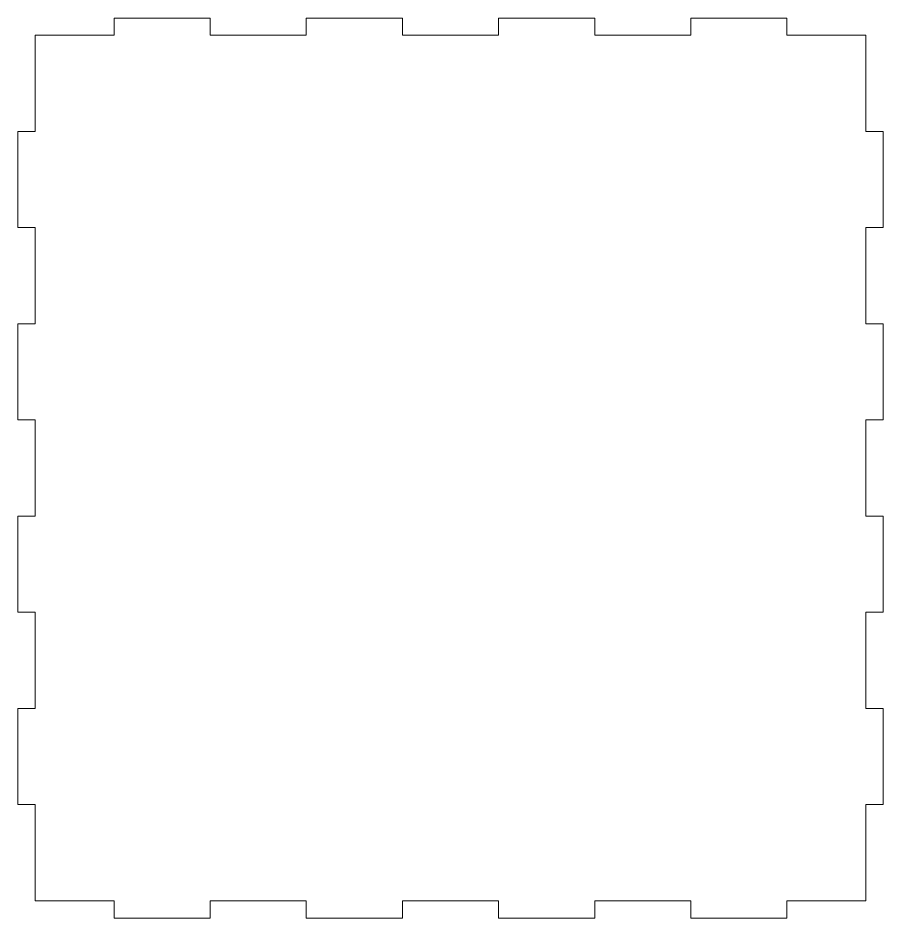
# Model space of a CAD drawing. Header units: centimetres. Extents: x -60 to 69, y -13 to 86.
# Drawn here: x -42.22 to -27.22, y 68.52 to 84.12 of the extents above; entities that cross this region are included whole.
import ezdxf

# ---------------------------------------------------------------- set-up
doc = ezdxf.new("R2010")
doc.units = ezdxf.units.CM
doc.header["$MEASUREMENT"] = 0
doc.layers.add('layer 1', color=7, linetype='Continuous')

msp = doc.modelspace()

# ---------------------------------------------------------------- linework, layer by layer
at = {"layer": 'layer 1', "lineweight": 18}
msp.add_open_spline([(-41.92019, 82.15383), (-41.92019, 82.15383), (-42.22018, 82.15383), (-42.22018, 82.15383), (-42.22018, 82.15383), (-42.22018, 82.15383), (-42.22018, 80.48716), (-42.22018, 80.48716), (-42.22018, 80.48716), (-42.22018, 80.48716), (-41.92019, 80.48716), (-41.92019, 80.48716), (-41.92019, 80.48716), (-41.92019, 80.48716), (-41.92019, 78.82049), (-41.92019, 78.82049), (-41.92019, 78.82049), (-41.92019, 78.82049), (-42.22018, 78.82049), (-42.22018, 78.82049), (-42.22018, 78.82049), (-42.22018, 78.82049), (-42.22018, 77.15389), (-42.22018, 77.15389), (-42.22018, 77.15389), (-42.22018, 77.15389), (-41.92019, 77.15389), (-41.92019, 77.15389), (-41.92019, 77.15389), (-41.92019, 77.15389), (-41.92019, 75.48722), (-41.92019, 75.48722), (-41.92019, 75.48722), (-41.92019, 75.48722), (-42.22018, 75.48722), (-42.22018, 75.48722), (-42.22018, 75.48722), (-42.22018, 75.48722), (-42.22018, 73.82055), (-42.22018, 73.82055), (-42.22018, 73.82055), (-42.22018, 73.82055), (-41.92019, 73.82055), (-41.92019, 73.82055), (-41.92019, 73.82055), (-41.92019, 73.82055), (-41.92019, 72.15382), (-41.92019, 72.15382), (-41.92019, 72.15382), (-41.92019, 72.15382), (-42.22018, 72.15382), (-42.22018, 72.15382), (-42.22018, 72.15382), (-42.22018, 72.15382), (-42.22018, 70.48715), (-42.22018, 70.48715), (-42.22018, 70.48715), (-42.22018, 70.48715), (-41.92019, 70.48715), (-41.92019, 70.48715), (-41.92019, 70.48715), (-41.92019, 70.48715), (-41.92019, 68.82048), (-41.92019, 68.82048), (-41.92019, 68.82048), (-41.92019, 68.82048), (-40.55352, 68.82048), (-40.55352, 68.82048), (-40.55352, 68.82048), (-40.55352, 68.82048), (-40.55352, 68.52048), (-40.55352, 68.52048), (-40.55352, 68.52048), (-40.55352, 68.52048), (-38.88685, 68.52048), (-38.88685, 68.52048), (-38.88685, 68.52048), (-38.88685, 68.52048), (-38.88685, 68.82048), (-38.88685, 68.82048), (-38.88685, 68.82048), (-38.88685, 68.82048), (-37.22019, 68.82048), (-37.22019, 68.82048), (-37.22019, 68.82048), (-37.22019, 68.82048), (-37.22019, 68.52048), (-37.22019, 68.52048), (-37.22019, 68.52048), (-37.22019, 68.52048), (-35.55352, 68.52048), (-35.55352, 68.52048), (-35.55352, 68.52048), (-35.55352, 68.52048), (-35.55352, 68.82048), (-35.55352, 68.82048), (-35.55352, 68.82048), (-35.55352, 68.82048), (-33.88685, 68.82048), (-33.88685, 68.82048), (-33.88685, 68.82048), (-33.88685, 68.82048), (-33.88685, 68.52048), (-33.88685, 68.52048), (-33.88685, 68.52048), (-33.88685, 68.52048), (-32.22019, 68.52048), (-32.22019, 68.52048), (-32.22019, 68.52048), (-32.22019, 68.52048), (-32.22019, 68.82048), (-32.22019, 68.82048), (-32.22019, 68.82048), (-32.22019, 68.82048), (-30.55352, 68.82048), (-30.55352, 68.82048), (-30.55352, 68.82048), (-30.55352, 68.82048), (-30.55352, 68.52048), (-30.55352, 68.52048), (-30.55352, 68.52048), (-30.55352, 68.52048), (-28.88685, 68.52048), (-28.88685, 68.52048), (-28.88685, 68.52048), (-28.88685, 68.52048), (-28.88685, 68.82048), (-28.88685, 68.82048), (-28.88685, 68.82048), (-28.88685, 68.82048), (-27.52018, 68.82048), (-27.52018, 68.82048), (-27.52018, 68.82048), (-27.52018, 68.82048), (-27.52018, 70.48715), (-27.52018, 70.48715), (-27.52018, 70.48715), (-27.52018, 70.48715), (-27.22018, 70.48715), (-27.22018, 70.48715), (-27.22018, 70.48715), (-27.22018, 70.48715), (-27.22018, 72.15382), (-27.22018, 72.15382), (-27.22018, 72.15382), (-27.22018, 72.15382), (-27.52018, 72.15382), (-27.52018, 72.15382), (-27.52018, 72.15382), (-27.52018, 72.15382), (-27.52018, 73.82055), (-27.52018, 73.82055), (-27.52018, 73.82055), (-27.52018, 73.82055), (-27.22018, 73.82055), (-27.22018, 73.82055), (-27.22018, 73.82055), (-27.22018, 73.82055), (-27.22018, 75.48722), (-27.22018, 75.48722), (-27.22018, 75.48722), (-27.22018, 75.48722), (-27.52018, 75.48722), (-27.52018, 75.48722), (-27.52018, 75.48722), (-27.52018, 75.48722), (-27.52018, 77.15389), (-27.52018, 77.15389), (-27.52018, 77.15389), (-27.52018, 77.15389), (-27.22018, 77.15389), (-27.22018, 77.15389), (-27.22018, 77.15389), (-27.22018, 77.15389), (-27.22018, 78.82049), (-27.22018, 78.82049), (-27.22018, 78.82049), (-27.22018, 78.82049), (-27.52018, 78.82049), (-27.52018, 78.82049), (-27.52018, 78.82049), (-27.52018, 78.82049), (-27.52018, 80.48716), (-27.52018, 80.48716), (-27.52018, 80.48716), (-27.52018, 80.48716), (-27.22018, 80.48716), (-27.22018, 80.48716), (-27.22018, 80.48716), (-27.22018, 80.48716), (-27.22018, 82.15383), (-27.22018, 82.15383), (-27.22018, 82.15383), (-27.22018, 82.15383), (-27.52018, 82.15383), (-27.52018, 82.15383), (-27.52018, 82.15383), (-27.52018, 82.15383), (-27.52018, 83.8205), (-27.52018, 83.8205), (-27.52018, 83.8205), (-27.52018, 83.8205), (-28.88685, 83.8205), (-28.88685, 83.8205), (-28.88685, 83.8205), (-28.88685, 83.8205), (-28.88685, 84.12049), (-28.88685, 84.12049), (-28.88685, 84.12049), (-28.88685, 84.12049), (-30.55352, 84.12049), (-30.55352, 84.12049), (-30.55352, 84.12049), (-30.55352, 84.12049), (-30.55352, 83.8205), (-30.55352, 83.8205), (-30.55352, 83.8205), (-30.55352, 83.8205), (-32.22019, 83.8205), (-32.22019, 83.8205), (-32.22019, 83.8205), (-32.22019, 83.8205), (-32.22019, 84.12049), (-32.22019, 84.12049), (-32.22019, 84.12049), (-32.22019, 84.12049), (-33.88685, 84.12049), (-33.88685, 84.12049), (-33.88685, 84.12049), (-33.88685, 84.12049), (-33.88685, 83.8205), (-33.88685, 83.8205), (-33.88685, 83.8205), (-33.88685, 83.8205), (-35.55352, 83.8205), (-35.55352, 83.8205), (-35.55352, 83.8205), (-35.55352, 83.8205), (-35.55352, 84.12049), (-35.55352, 84.12049), (-35.55352, 84.12049), (-35.55352, 84.12049), (-37.22019, 84.12049), (-37.22019, 84.12049), (-37.22019, 84.12049), (-37.22019, 84.12049), (-37.22019, 83.8205), (-37.22019, 83.8205), (-37.22019, 83.8205), (-37.22019, 83.8205), (-38.88685, 83.8205), (-38.88685, 83.8205), (-38.88685, 83.8205), (-38.88685, 83.8205), (-38.88685, 84.12049), (-38.88685, 84.12049), (-38.88685, 84.12049), (-38.88685, 84.12049), (-40.55352, 84.12049), (-40.55352, 84.12049), (-40.55352, 84.12049), (-40.55352, 84.12049), (-40.55352, 83.8205), (-40.55352, 83.8205), (-40.55352, 83.8205), (-40.55352, 83.8205), (-41.92019, 83.8205), (-41.92019, 83.8205), (-41.92019, 83.8205), (-41.92019, 83.8205), (-41.92019, 82.15383), (-41.92019, 82.15383)], degree=3, knots=[0, 0, 0, 0, 0.01449275, 0.01449275, 0.01449275, 0.01449275, 0.02898551, 0.02898551, 0.02898551, 0.02898551, 0.04347826, 0.04347826, 0.04347826, 0.04347826, 0.05797101, 0.05797101, 0.05797101, 0.05797101, 0.07246377, 0.07246377, 0.07246377, 0.07246377, 0.08695652, 0.08695652, 0.08695652, 0.08695652, 0.10144928, 0.10144928, 0.10144928, 0.10144928, 0.11594203, 0.11594203, 0.11594203, 0.11594203, 0.13043478, 0.13043478, 0.13043478, 0.13043478, 0.14492754, 0.14492754, 0.14492754, 0.14492754, 0.15942029, 0.15942029, 0.15942029, 0.15942029, 0.17391304, 0.17391304, 0.17391304, 0.17391304, 0.1884058, 0.1884058, 0.1884058, 0.1884058, 0.20289855, 0.20289855, 0.20289855, 0.20289855, 0.2173913, 0.2173913, 0.2173913, 0.2173913, 0.23188406, 0.23188406, 0.23188406, 0.23188406, 0.24637681, 0.24637681, 0.24637681, 0.24637681, 0.26086957, 0.26086957, 0.26086957, 0.26086957, 0.27536232, 0.27536232, 0.27536232, 0.27536232, 0.28985507, 0.28985507, 0.28985507, 0.28985507, 0.30434783, 0.30434783, 0.30434783, 0.30434783, 0.31884058, 0.31884058, 0.31884058, 0.31884058, 0.33333333, 0.33333333, 0.33333333, 0.33333333, 0.34782609, 0.34782609, 0.34782609, 0.34782609, 0.36231884, 0.36231884, 0.36231884, 0.36231884, 0.37681159, 0.37681159, 0.37681159, 0.37681159, 0.39130435, 0.39130435, 0.39130435, 0.39130435, 0.4057971, 0.4057971, 0.4057971, 0.4057971, 0.42028986, 0.42028986, 0.42028986, 0.42028986, 0.43478261, 0.43478261, 0.43478261, 0.43478261, 0.44927536, 0.44927536, 0.44927536, 0.44927536, 0.46376812, 0.46376812, 0.46376812, 0.46376812, 0.47826087, 0.47826087, 0.47826087, 0.47826087, 0.49275362, 0.49275362, 0.49275362, 0.49275362, 0.50724638, 0.50724638, 0.50724638, 0.50724638, 0.52173913, 0.52173913, 0.52173913, 0.52173913, 0.53623188, 0.53623188, 0.53623188, 0.53623188, 0.55072464, 0.55072464, 0.55072464, 0.55072464, 0.56521739, 0.56521739, 0.56521739, 0.56521739, 0.57971014, 0.57971014, 0.57971014, 0.57971014, 0.5942029, 0.5942029, 0.5942029, 0.5942029, 0.60869565, 0.60869565, 0.60869565, 0.60869565, 0.62318841, 0.62318841, 0.62318841, 0.62318841, 0.63768116, 0.63768116, 0.63768116, 0.63768116, 0.65217391, 0.65217391, 0.65217391, 0.65217391, 0.66666667, 0.66666667, 0.66666667, 0.66666667, 0.68115942, 0.68115942, 0.68115942, 0.68115942, 0.69565217, 0.69565217, 0.69565217, 0.69565217, 0.71014493, 0.71014493, 0.71014493, 0.71014493, 0.72463768, 0.72463768, 0.72463768, 0.72463768, 0.73913043, 0.73913043, 0.73913043, 0.73913043, 0.75362319, 0.75362319, 0.75362319, 0.75362319, 0.76811594, 0.76811594, 0.76811594, 0.76811594, 0.7826087, 0.7826087, 0.7826087, 0.7826087, 0.79710145, 0.79710145, 0.79710145, 0.79710145, 0.8115942, 0.8115942, 0.8115942, 0.8115942, 0.82608696, 0.82608696, 0.82608696, 0.82608696, 0.84057971, 0.84057971, 0.84057971, 0.84057971, 0.85507246, 0.85507246, 0.85507246, 0.85507246, 0.86956522, 0.86956522, 0.86956522, 0.86956522, 0.88405797, 0.88405797, 0.88405797, 0.88405797, 0.89855072, 0.89855072, 0.89855072, 0.89855072, 0.91304348, 0.91304348, 0.91304348, 0.91304348, 0.92753623, 0.92753623, 0.92753623, 0.92753623, 0.94202899, 0.94202899, 0.94202899, 0.94202899, 0.95652174, 0.95652174, 0.95652174, 0.95652174, 0.97101449, 0.97101449, 0.97101449, 0.97101449, 1, 1, 1, 1], dxfattribs=at)

doc.saveas('drawing.dxf')
